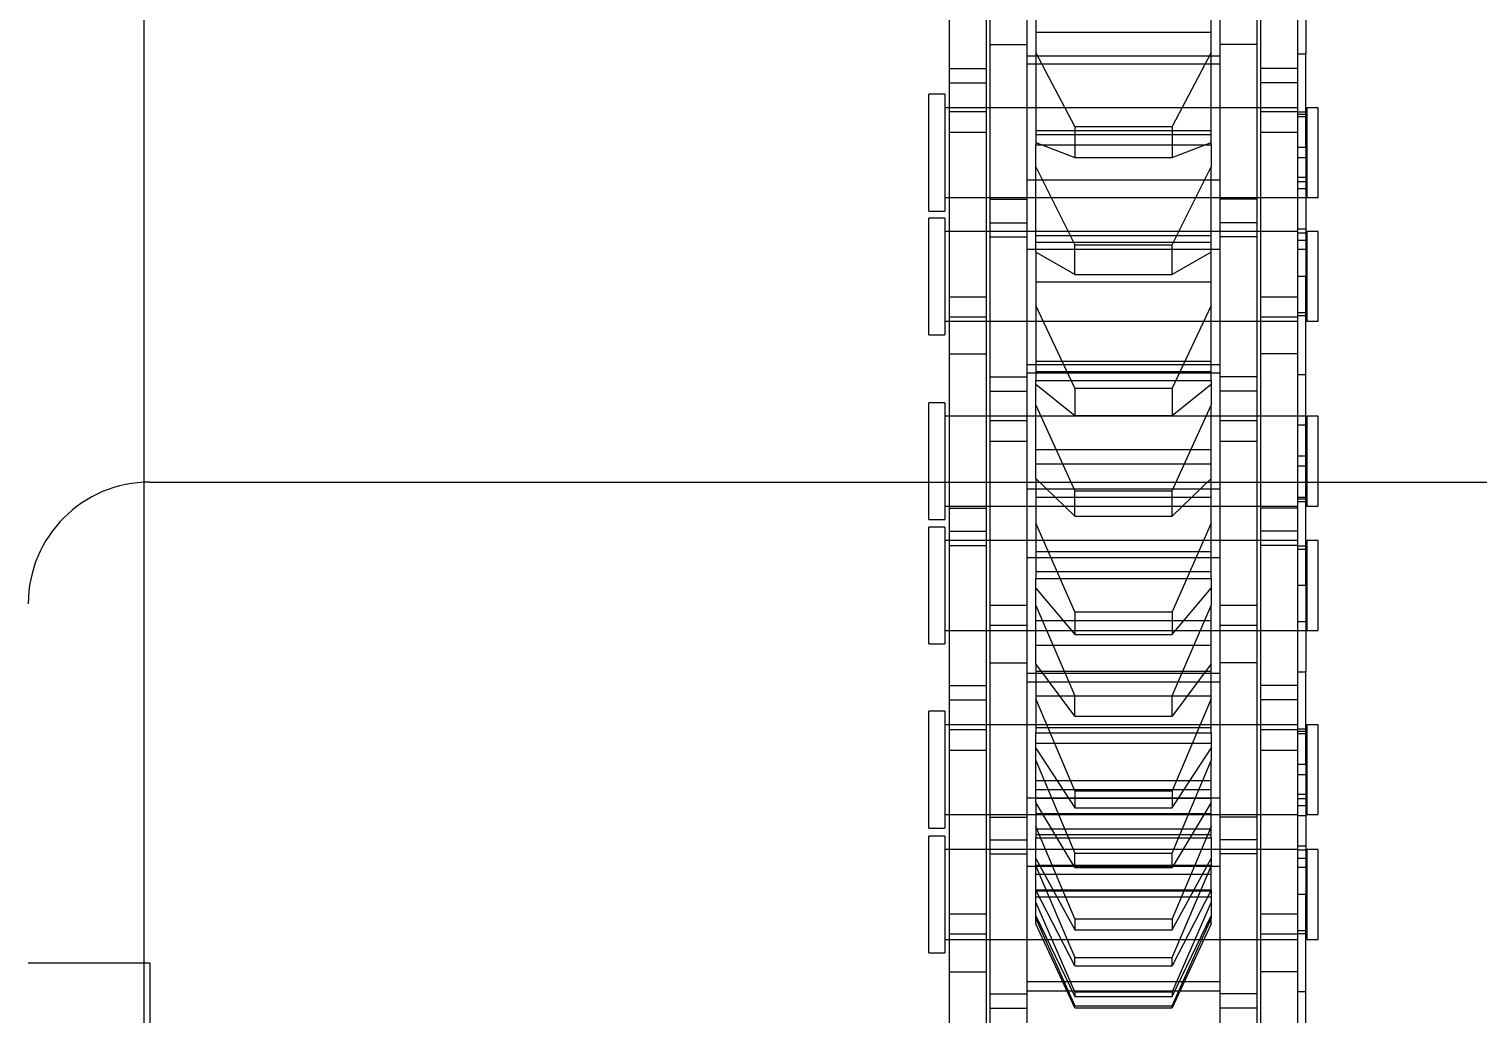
# Model space of a CAD drawing. Header units: metres. Extents: x 0 to 63075, y 0 to 44550.
# Drawn here: x 14310.4 to 14369.9, y 30838.2 to 30878.7 of the extents above; entities that cross this region are included whole.
import ezdxf

# ---------------------------------------------------------------- set-up
doc = ezdxf.new("R2010")
doc.units = ezdxf.units.M
doc.header["$LTSCALE"] = 75
doc.linetypes.add('HIDDEN2', pattern=[4.7625, 3.175, -1.5875])
for name, color, linetype in [('SDM', 7, 'Continuous'), ('SL1', 8, 'Continuous'), ('SL4', 4, 'Continuous'), ('ST1', 7, 'HIDDEN2')]:
    doc.layers.add(name, color=color, linetype=linetype)

# ---------------------------------------------------------------- blocks, each defined once
blk = doc.blocks.new('A$Cf5d57027')
at = {"layer": 'SL1'}
for radius, start, end in [(1221.5, 121.074746, 67.294357), (1158, 122.987753, 69.370009), (1150, 123.246853, 69.219881)]:
    blk.add_arc((6187.34, 9148.648), radius, start, end, dxfattribs=at)
blk = doc.blocks.new('A$Ca53c419a')
at = {"layer": 'SL4'}
for p, q in [((4439.713, 286), (4439.713, 281.235)), ((3669.713, 281.235), (4459.469, 281.235)), ((4459.475, 281), (4459.475, 215.76))]:
    blk.add_line(p, q, dxfattribs=at)
blk.add_arc((4454.475, 281), 5, 0, 90, dxfattribs=at)
at = {"layer": 'ST1'}
for p, q in [((4439.713, 281), (4430.188, 281)), ((4439.713, 281.235), (4439.713, 281)), ((4459.469, 281.235), (4669.713, 281.235)), ((4440.129, 249), (4444.926, 249)), ((4440.129, 249), (4440.129, 248.342)), ((4444.926, 248.342), (4444.926, 249)), ((4445.257, 249), (4450.054, 249)), ((4445.257, 249), (4445.257, 248.342)), ((4450.054, 248.342), (4450.054, 249)), ((4452.829, 249), (4457.626, 249)), ((4452.829, 249), (4452.829, 248.342)), ((4457.626, 248.342), (4457.626, 249)), ((4457.935, 249), (4462.732, 249)), ((4457.935, 249), (4457.935, 248.342)), ((4462.732, 248.342), (4462.732, 249)), ((4465.529, 249), (4470.326, 249)), ((4465.529, 249), (4465.529, 248.342)), ((4470.326, 248.342), (4470.326, 249)), ((4470.613, 249), (4475.41, 249)), ((4470.613, 249), (4470.613, 248.342)), ((4475.41, 248.342), (4475.41, 249)), ((4444.926, 248.342), (4440.129, 248.342)), ((4440.683, 248.342), (4440.683, 233.843)), ((4444.373, 233.843), (4444.373, 248.342)), ((4445.261, 248.342), (4445.257, 248.342)), ((4450.054, 248.342), (4445.261, 248.342)), ((4445.81, 248.342), (4445.81, 233.843)), ((4449.5, 233.843), (4449.5, 248.342)), ((4457.626, 248.342), (4452.829, 248.342)), ((4453.382, 248.342), (4453.382, 233.843)), ((4457.072, 233.843), (4457.072, 248.342)), ((4457.939, 248.342), (4457.935, 248.342)), ((4462.732, 248.342), (4457.939, 248.342)), ((4458.488, 248.342), (4458.488, 233.843)), ((4462.178, 233.843), (4462.178, 248.342)), ((4470.326, 248.342), (4465.529, 248.342)), ((4466.082, 248.342), (4466.082, 233.843)), ((4469.772, 233.843), (4469.772, 248.342)), ((4470.617, 248.342), (4470.613, 248.342)), ((4475.41, 248.342), (4470.617, 248.342)), ((4471.167, 248.342), (4471.167, 233.843)), ((4474.857, 233.843), (4474.857, 248.342)), ((4433.003, 248.157), (4439.353, 248.157)), ((4439.353, 248.157), (4439.353, 246.637)), ((4439.353, 248.157), (4448.448, 248.157)), ((4440.683, 248.157), (4440.683, 246.637)), ((4440.897, 246.637), (4440.897, 248.157)), ((4441.735, 248.157), (4441.735, 246.637)), ((4444.373, 246.637), (4444.373, 248.157)), ((4445.81, 248.157), (4445.81, 246.637)), ((4448.448, 248.157), (4449.307, 248.157)), ((4448.448, 246.637), (4448.448, 248.157)), ((4449.307, 248.157), (4458.402, 248.157)), ((4449.307, 248.157), (4449.307, 246.637)), ((4449.5, 246.637), (4449.5, 248.157)), ((4450.532, 248.157), (4450.532, 246.637)), ((4451.117, 248.157), (4451.117, 246.637)), ((4453.382, 248.157), (4453.382, 246.637)), ((4456.872, 248.157), (4456.872, 246.637)), ((4457.072, 246.637), (4457.072, 248.157)), ((4457.456, 248.157), (4457.456, 246.637)), ((4458.402, 248.157), (4458.402, 246.637)), ((4458.402, 248.157), (4464.752, 248.157)), ((4458.488, 248.157), (4458.488, 246.637)), ((4462.178, 246.637), (4462.178, 248.157)), ((4464.752, 248.157), (4464.752, 246.637)), ((4464.752, 248.157), (4473.847, 248.157)), ((4466.082, 248.157), (4466.082, 246.637)), ((4466.253, 246.637), (4466.253, 248.157)), ((4467.092, 248.157), (4467.092, 246.637)), ((4469.772, 246.637), (4469.772, 248.157)), ((4471.167, 248.157), (4471.167, 246.637)), ((4473.847, 248.157), (4474.707, 248.157)), ((4473.847, 246.637), (4473.847, 248.157)), ((4474.707, 248.157), (4483.802, 248.157)), ((4474.707, 248.157), (4474.707, 246.637)), ((4474.857, 246.637), (4474.857, 248.157)), ((4475.889, 248.157), (4475.889, 246.637)), ((4476.473, 248.157), (4476.473, 246.637)), ((4433.003, 246.637), (4439.353, 246.637)), ((4436.608, 246.485), (4445.703, 246.485)), ((4437.854, 246.485), (4437.854, 244.965)), ((4438.438, 246.485), (4438.438, 244.965)), ((4439.353, 246.637), (4448.448, 246.637)), ((4440.683, 246.485), (4440.683, 244.965)), ((4444.193, 246.485), (4444.193, 244.965)), ((4444.373, 244.965), (4444.373, 246.485)), ((4444.778, 246.485), (4444.778, 244.965)), ((4445.703, 246.485), (4445.703, 244.965)), ((4445.703, 246.485), (4452.053, 246.485)), ((4445.81, 246.485), (4445.81, 244.965)), ((4448.448, 246.637), (4449.307, 246.637)), ((4449.307, 246.637), (4458.402, 246.637)), ((4449.5, 244.965), (4449.5, 246.485)), ((4452.053, 246.485), (4452.053, 244.965)), ((4452.053, 246.485), (4461.148, 246.485)), ((4453.382, 246.485), (4453.382, 244.965)), ((4453.575, 244.965), (4453.575, 246.485)), ((4454.413, 246.485), (4454.413, 244.965)), ((4457.072, 244.965), (4457.072, 246.485)), ((4458.402, 246.637), (4464.752, 246.637)), ((4458.488, 246.485), (4458.488, 244.965)), ((4461.148, 246.485), (4462.007, 246.485)), ((4461.148, 244.965), (4461.148, 246.485)), ((4462.007, 246.485), (4471.102, 246.485)), ((4462.007, 246.485), (4462.007, 244.965)), ((4462.178, 244.965), (4462.178, 246.485)), ((4463.211, 246.485), (4463.211, 244.965)), ((4463.795, 246.485), (4463.795, 244.965)), ((4464.752, 246.637), (4473.847, 246.637)), ((4466.082, 246.485), (4466.082, 244.965)), ((4469.55, 246.485), (4469.55, 244.965)), ((4469.772, 244.965), (4469.772, 246.485)), ((4470.134, 246.485), (4470.134, 244.965)), ((4471.102, 246.485), (4471.102, 244.965)), ((4471.102, 246.485), (4477.452, 246.485)), ((4471.167, 246.485), (4471.167, 244.965)), ((4473.847, 246.637), (4474.707, 246.637)), ((4474.707, 246.637), (4483.802, 246.637)), ((4474.857, 244.965), (4474.857, 246.485)), ((4477.452, 246.485), (4477.452, 244.965)), ((4477.452, 246.485), (4486.547, 246.485)), ((4436.608, 244.965), (4445.703, 244.965)), ((4438.568, 244.965), (4438.568, 237.035)), ((4438.937, 237.035), (4438.937, 244.965)), ((4440.683, 244.965), (4440.683, 237.035)), ((4443.695, 244.965), (4443.695, 237.035)), ((4444.373, 237.035), (4444.373, 244.965)), ((4445.703, 244.965), (4452.053, 244.965)), ((4445.81, 244.965), (4445.81, 237.035)), ((4446.488, 237.035), (4446.488, 244.965)), ((4449.5, 237.035), (4449.5, 244.965)), ((4451.268, 244.965), (4451.268, 237.035)), ((4451.615, 237.035), (4451.615, 244.965)), ((4452.053, 244.965), (4461.148, 244.965)), ((4453.382, 244.965), (4453.382, 237.035)), ((4456.373, 244.965), (4456.373, 237.035)), ((4457.072, 237.035), (4457.072, 244.965)), ((4458.488, 244.965), (4458.488, 237.035)), ((4459.188, 237.035), (4459.188, 244.965)), ((4461.148, 244.965), (4462.007, 244.965)), ((4462.007, 244.965), (4471.102, 244.965)), ((4462.178, 237.035), (4462.178, 244.965)), ((4463.967, 244.965), (4463.967, 237.035)), ((4464.293, 237.035), (4464.293, 244.965)), ((4466.082, 244.965), (4466.082, 237.035)), ((4469.052, 244.965), (4469.052, 237.035)), ((4469.772, 237.035), (4469.772, 244.965)), ((4471.102, 244.965), (4477.452, 244.965)), ((4471.167, 244.965), (4471.167, 237.035)), ((4471.887, 237.035), (4471.887, 244.965)), ((4474.857, 237.035), (4474.857, 244.965)), ((4476.667, 244.965), (4476.667, 237.035)), ((4476.972, 237.035), (4476.972, 244.965)), ((4477.452, 244.965), (4486.547, 244.965)), ((4437.873, 243), (4441.326, 244.6)), ((4441.545, 244.6), (4437.949, 243)), ((4441.652, 244.6), (4438.333, 243)), ((4438.526, 243), (4442.208, 244.6)), ((4439.593, 243), (4442.708, 244.6)), ((4443.693, 244.6), (4439.935, 243)), ((4444.011, 244.6), (4441.076, 243)), ((4441.326, 244.6), (4441.545, 244.6)), ((4441.532, 243), (4445.323, 244.6)), ((4441.545, 244.6), (4442.679, 244.6)), ((4442.43, 244.6), (4442.43, 237.4)), ((4442.679, 244.6), (4442.679, 237.4)), ((4442.708, 244.6), (4443.693, 244.6)), ((4442.725, 244.6), (4442.725, 237.4)), ((4443.357, 244.6), (4443.357, 237.4)), ((4443.631, 243), (4446.306, 244.6)), ((4443.693, 244.6), (4444.852, 244.6)), ((4443.73, 244.6), (4443.73, 237.4)), ((4448.027, 244.6), (4444.228, 243)), ((4444.852, 244.6), (4444.852, 237.4)), ((4446.306, 244.6), (4444.852, 244.6)), ((4444.988, 244.6), (4444.988, 237.4)), ((4445.206, 237.4), (4445.206, 244.6)), ((4445.845, 237.4), (4445.845, 244.6)), ((4448.546, 244.6), (4446.09, 243)), ((4446.306, 244.6), (4448.027, 244.6)), ((4446.481, 244.6), (4446.481, 237.4)), ((4446.793, 243), (4450.572, 244.6)), ((4446.833, 237.4), (4446.833, 244.6)), ((4447.215, 244.6), (4447.215, 237.4)), ((4448.027, 244.6), (4449.174, 244.6)), ((4448.731, 237.4), (4448.731, 244.6)), ((4449.174, 244.6), (4449.174, 237.4)), ((4452.008, 244.6), (4449.174, 244.6)), ((4449.395, 244.6), (4449.395, 237.4)), ((4449.857, 243), (4452.008, 244.6)), ((4450.673, 237.4), (4450.673, 244.6)), ((4454.408, 244.6), (4450.69, 243)), ((4451.702, 244.6), (4451.702, 237.4)), ((4452.008, 244.6), (4454.408, 244.6)), ((4452.773, 244.6), (4452.773, 237.4)), ((4455.111, 244.6), (4453.212, 243)), ((4453.768, 237.4), (4453.768, 244.6)), ((4454.141, 243), (4457.786, 244.6)), ((4454.408, 244.6), (4455.506, 244.6)), ((4455.506, 244.6), (4455.506, 237.4)), ((4459.628, 244.6), (4455.506, 244.6)), ((4455.806, 244.6), (4455.806, 237.4)), ((4456.604, 237.4), (4456.604, 244.6)), ((4458.071, 243), (4459.628, 244.6)), ((4458.851, 244.6), (4458.851, 237.4)), ((4462.631, 244.6), (4459.114, 243)), ((4459.628, 244.6), (4462.631, 244.6)), ((4460.225, 244.6), (4460.225, 237.4)), ((4460.797, 237.4), (4460.797, 244.6)), ((4463.496, 244.6), (4462.215, 243)), ((4462.631, 244.6), (4463.645, 244.6)), ((4463.339, 243), (4466.733, 244.6)), ((4463.645, 244.6), (4463.645, 237.4)), ((4468.922, 244.6), (4463.645, 244.6)), ((4464.013, 244.6), (4464.013, 237.4)), ((4464.435, 237.4), (4464.435, 244.6)), ((4467.7, 244.6), (4467.7, 237.4)), ((4468.009, 243), (4468.922, 244.6)), ((4468.922, 244.6), (4472.432, 244.6)), ((4472.432, 244.6), (4469.228, 243)), ((4469.332, 244.6), (4469.332, 237.4)), ((4469.591, 237.4), (4469.591, 244.6)), ((4472.432, 244.6), (4473.329, 244.6)), ((4473.43, 244.6), (4472.809, 243)), ((4473.329, 244.6), (4473.329, 237.4)), ((4479.591, 244.6), (4473.329, 244.6)), ((4473.754, 244.6), (4473.754, 237.4)), ((4473.914, 237.4), (4473.914, 244.6)), ((4474.092, 243), (4477.126, 244.6)), ((4477.963, 244.6), (4477.963, 237.4)), ((4437.873, 243), (4437.949, 243)), ((4437.873, 243), (4437.873, 239)), ((4437.949, 243), (4437.949, 239)), ((4438.333, 243), (4438.333, 239)), ((4438.526, 243), (4438.333, 243)), ((4438.526, 243), (4438.526, 239)), ((4439.593, 243), (4439.935, 243)), ((4439.593, 243), (4439.593, 239)), ((4439.935, 243), (4439.935, 239)), ((4441.076, 243), (4441.076, 239)), ((4441.532, 243), (4441.076, 243)), ((4441.532, 243), (4441.532, 239)), ((4443.631, 243), (4444.228, 243)), ((4443.631, 243), (4443.631, 239)), ((4444.228, 243), (4444.228, 239)), ((4446.09, 243), (4446.09, 239)), ((4446.793, 243), (4446.09, 243)), ((4446.793, 243), (4446.793, 239)), ((4449.857, 243), (4450.69, 243)), ((4449.857, 243), (4449.857, 239)), ((4450.69, 243), (4450.69, 239)), ((4453.212, 243), (4453.212, 239)), ((4454.141, 243), (4453.212, 243)), ((4454.141, 243), (4454.141, 239)), ((4458.071, 243), (4459.114, 243)), ((4458.071, 243), (4458.071, 239)), ((4459.114, 243), (4459.114, 239)), ((4462.215, 243), (4462.215, 239)), ((4463.339, 243), (4462.215, 243)), ((4463.339, 243), (4463.339, 239)), ((4468.009, 243), (4469.228, 243)), ((4468.009, 243), (4468.009, 239)), ((4469.228, 243), (4469.228, 239)), ((4472.809, 243), (4472.809, 239)), ((4474.092, 243), (4472.809, 243)), ((4474.092, 243), (4474.092, 239)), ((4441.326, 237.4), (4437.873, 239)), ((4437.873, 239), (4437.949, 239)), ((4437.949, 239), (4441.545, 237.4)), ((4438.333, 239), (4441.652, 237.4)), ((4438.526, 239), (4438.333, 239)), ((4442.208, 237.4), (4438.526, 239)), ((4442.708, 237.4), (4439.593, 239)), ((4439.593, 239), (4439.935, 239)), ((4439.935, 239), (4443.693, 237.4)), ((4441.076, 239), (4444.011, 237.4)), ((4441.532, 239), (4441.076, 239)), ((4445.323, 237.4), (4441.532, 239)), ((4446.306, 237.4), (4443.631, 239)), ((4443.631, 239), (4444.228, 239)), ((4444.228, 239), (4448.027, 237.4)), ((4446.09, 239), (4448.546, 237.4)), ((4446.793, 239), (4446.09, 239)), ((4450.572, 237.4), (4446.793, 239)), ((4452.008, 237.4), (4449.857, 239)), ((4449.857, 239), (4450.69, 239)), ((4450.69, 239), (4454.408, 237.4)), ((4453.212, 239), (4455.111, 237.4)), ((4454.141, 239), (4453.212, 239)), ((4457.786, 237.4), (4454.141, 239)), ((4459.628, 237.4), (4458.071, 239)), ((4458.071, 239), (4459.114, 239)), ((4459.114, 239), (4462.631, 237.4)), ((4462.215, 239), (4463.496, 237.4)), ((4463.339, 239), (4462.215, 239)), ((4466.733, 237.4), (4463.339, 239)), ((4468.922, 237.4), (4468.009, 239)), ((4468.009, 239), (4469.228, 239)), ((4469.228, 239), (4472.432, 237.4)), ((4472.809, 239), (4473.43, 237.4)), ((4474.092, 239), (4472.809, 239)), ((4477.126, 237.4), (4474.092, 239)), ((4436.608, 237.035), (4445.703, 237.035)), ((4437.854, 235.515), (4437.854, 237.035)), ((4438.438, 235.515), (4438.438, 237.035)), ((4440.683, 237.035), (4440.683, 235.515)), ((4441.326, 237.4), (4441.545, 237.4)), ((4442.679, 237.4), (4441.545, 237.4)), ((4442.708, 237.4), (4443.693, 237.4)), ((4444.852, 237.4), (4443.693, 237.4)), ((4444.193, 235.515), (4444.193, 237.035)), ((4444.373, 235.515), (4444.373, 237.035)), ((4444.778, 235.515), (4444.778, 237.035)), ((4444.852, 237.4), (4446.306, 237.4)), ((4445.703, 235.515), (4445.703, 237.035)), ((4445.703, 237.035), (4452.053, 237.035)), ((4445.81, 237.035), (4445.81, 235.515)), ((4446.306, 237.4), (4448.027, 237.4)), ((4449.174, 237.4), (4448.027, 237.4)), ((4449.174, 237.4), (4452.008, 237.4)), ((4449.5, 235.515), (4449.5, 237.035)), ((4452.008, 237.4), (4454.408, 237.4)), ((4452.053, 235.515), (4452.053, 237.035)), ((4452.053, 237.035), (4461.148, 237.035)), ((4453.382, 237.035), (4453.382, 235.515)), ((4453.575, 235.515), (4453.575, 237.035)), ((4455.506, 237.4), (4454.408, 237.4)), ((4454.413, 237.035), (4454.413, 235.515)), ((4455.506, 237.4), (4459.628, 237.4)), ((4457.072, 235.515), (4457.072, 237.035)), ((4458.488, 237.035), (4458.488, 235.515)), ((4459.628, 237.4), (4462.631, 237.4)), ((4461.148, 237.035), (4462.007, 237.035)), ((4461.148, 235.515), (4461.148, 237.035)), ((4462.007, 237.035), (4471.102, 237.035)), ((4462.007, 237.035), (4462.007, 235.515)), ((4462.178, 235.515), (4462.178, 237.035)), ((4463.645, 237.4), (4462.631, 237.4)), ((4463.211, 235.515), (4463.211, 237.035)), ((4463.645, 237.4), (4468.922, 237.4)), ((4463.795, 235.515), (4463.795, 237.035)), ((4466.082, 237.035), (4466.082, 235.515)), ((4468.922, 237.4), (4472.432, 237.4)), ((4469.55, 235.515), (4469.55, 237.035)), ((4469.772, 235.515), (4469.772, 237.035)), ((4470.134, 235.515), (4470.134, 237.035)), ((4471.102, 235.515), (4471.102, 237.035)), ((4471.102, 237.035), (4477.452, 237.035)), ((4471.167, 237.035), (4471.167, 235.515)), ((4473.329, 237.4), (4472.432, 237.4)), ((4473.329, 237.4), (4479.591, 237.4)), ((4474.857, 235.515), (4474.857, 237.035)), ((4477.452, 235.515), (4477.452, 237.035)), ((4477.452, 237.035), (4486.547, 237.035)), ((4433.003, 235.363), (4439.353, 235.363)), ((4436.608, 235.515), (4445.703, 235.515)), ((4439.353, 233.843), (4439.353, 235.363)), ((4439.353, 235.363), (4448.448, 235.363)), ((4440.683, 235.363), (4440.683, 233.843)), ((4440.897, 233.843), (4440.897, 235.363)), ((4441.735, 235.363), (4441.735, 233.843)), ((4444.373, 233.843), (4444.373, 235.363)), ((4445.703, 235.515), (4452.053, 235.515)), ((4445.81, 235.363), (4445.81, 233.843)), ((4448.448, 235.363), (4449.307, 235.363)), ((4448.448, 233.843), (4448.448, 235.363)), ((4449.307, 235.363), (4458.402, 235.363)), ((4449.307, 235.363), (4449.307, 233.843)), ((4449.5, 233.843), (4449.5, 235.363)), ((4450.532, 233.843), (4450.532, 235.363)), ((4451.117, 233.843), (4451.117, 235.363)), ((4452.053, 235.515), (4461.148, 235.515)), ((4453.382, 235.363), (4453.382, 233.511)), ((4456.872, 233.843), (4456.872, 235.363)), ((4457.072, 233.843), (4457.072, 235.363)), ((4457.456, 233.843), (4457.456, 235.363)), ((4458.402, 233.843), (4458.402, 235.363)), ((4458.402, 235.363), (4464.752, 235.363)), ((4458.488, 235.363), (4458.488, 233.843)), ((4461.148, 235.515), (4462.007, 235.515)), ((4462.007, 235.515), (4471.102, 235.515)), ((4462.178, 233.511), (4462.178, 235.363)), ((4464.752, 233.843), (4464.752, 235.363)), ((4464.752, 235.363), (4473.847, 235.363)), ((4466.082, 235.363), (4466.082, 233.843)), ((4466.253, 233.843), (4466.253, 235.363)), ((4467.092, 235.363), (4467.092, 233.843)), ((4469.772, 233.843), (4469.772, 235.363)), ((4471.102, 235.515), (4477.452, 235.515)), ((4471.167, 235.363), (4471.167, 233.843)), ((4473.847, 235.363), (4474.707, 235.363)), ((4473.847, 233.843), (4473.847, 235.363)), ((4474.707, 235.363), (4483.802, 235.363)), ((4474.707, 235.363), (4474.707, 233.843)), ((4474.857, 233.843), (4474.857, 235.363)), ((4475.889, 233.843), (4475.889, 235.363)), ((4476.473, 233.843), (4476.473, 235.363)), ((4477.452, 235.515), (4486.547, 235.515)), ((4429.828, 233.511), (4442.528, 233.511)), ((4433.003, 233.843), (4439.353, 233.843)), ((4438.529, 233.511), (4438.529, 233.843)), ((4439.353, 233.843), (4448.448, 233.843)), ((4444.373, 233.474), (4440.683, 233.474)), ((4440.683, 233.474), (4440.683, 233)), ((4440.908, 233.511), (4440.908, 233.843)), ((4441.052, 233.843), (4441.052, 233.474)), ((4442.528, 233.511), (4442.528, 233.843)), ((4445.758, 233.511), (4442.528, 233.511)), ((4443.635, 233.511), (4443.635, 233.843)), ((4444.004, 233.474), (4444.004, 233.843)), ((4444.343, 233.511), (4444.343, 233.843)), ((4444.373, 233), (4444.373, 233.474)), ((4444.516, 233.511), (4444.516, 233.843)), ((4445.758, 233.511), (4445.758, 233.843)), ((4447.863, 233.511), (4445.758, 233.511)), ((4449.5, 233.474), (4445.81, 233.474)), ((4445.81, 233.474), (4445.81, 233)), ((4446.179, 233.843), (4446.179, 233.474)), ((4446.464, 233.511), (4446.464, 233.843)), ((4446.636, 233.511), (4446.636, 233.843)), ((4447.447, 233.511), (4447.447, 233.843)), ((4447.863, 233.511), (4447.863, 233.843)), ((4447.863, 233.511), (4451.675, 233.511)), ((4448.448, 233.843), (4449.307, 233.843)), ((4449.131, 233.474), (4449.131, 233.843)), ((4449.22, 233.511), (4449.22, 233.843)), ((4449.307, 233.843), (4458.402, 233.843)), ((4449.323, 233.511), (4449.323, 233.843)), ((4449.5, 233), (4449.5, 233.474)), ((4451.675, 233.843), (4451.675, 233.511)), ((4455.227, 233.511), (4451.675, 233.511)), ((4457.072, 233.474), (4453.382, 233.474)), ((4453.382, 233.474), (4453.382, 233)), ((4453.751, 233.843), (4453.751, 233.474)), ((4455.227, 233.511), (4455.227, 233.843)), ((4455.227, 233.511), (4467.927, 233.511)), ((4456.703, 233.474), (4456.703, 233.843)), ((4456.847, 233.511), (4456.847, 233.843)), ((4457.072, 233), (4457.072, 233.474)), ((4458.402, 233.843), (4464.752, 233.843)), ((4462.178, 233.474), (4458.488, 233.474)), ((4458.488, 233.474), (4458.488, 233)), ((4458.665, 233.511), (4458.665, 233.843)), ((4458.769, 233.511), (4458.769, 233.843)), ((4458.857, 233.843), (4458.857, 233.474)), ((4460.126, 233.511), (4460.126, 233.843)), ((4460.541, 233.511), (4460.541, 233.843)), ((4461.809, 233.474), (4461.809, 233.843)), ((4462.178, 233), (4462.178, 233.474)), ((4463.885, 233.511), (4463.885, 233.843)), ((4464.752, 233.843), (4473.847, 233.843)), ((4469.772, 233.474), (4466.082, 233.474)), ((4466.082, 233.474), (4466.082, 233)), ((4466.308, 233.511), (4466.308, 233.843)), ((4466.451, 233.843), (4466.451, 233.474)), ((4467.927, 233.511), (4467.927, 233.843)), ((4471.158, 233.511), (4467.927, 233.511)), ((4469.034, 233.511), (4469.034, 233.843)), ((4469.403, 233.474), (4469.403, 233.843)), ((4469.7, 233.511), (4469.7, 233.843)), ((4469.772, 233), (4469.772, 233.474)), ((4469.873, 233.511), (4469.873, 233.843)), ((4471.158, 233.511), (4471.158, 233.843)), ((4473.219, 233.511), (4471.158, 233.511)), ((4474.857, 233.474), (4471.167, 233.474)), ((4471.167, 233.474), (4471.167, 233)), ((4471.536, 233.843), (4471.536, 233.474)), ((4471.82, 233.511), (4471.82, 233.843)), ((4471.993, 233.511), (4471.993, 233.843)), ((4472.804, 233.511), (4472.804, 233.843)), ((4473.219, 233.511), (4473.219, 233.843)), ((4473.219, 233.511), (4477.075, 233.511)), ((4473.847, 233.843), (4474.707, 233.843)), ((4474.488, 233.474), (4474.488, 233.843)), ((4474.576, 233.511), (4474.576, 233.843)), ((4474.68, 233.511), (4474.68, 233.843)), ((4474.707, 233.843), (4483.802, 233.843)), ((4474.857, 233), (4474.857, 233.474)), ((4477.075, 233.843), (4477.075, 233.511)), ((4480.627, 233.511), (4477.075, 233.511)), ((4440.683, 233), (4444.373, 233)), ((4445.81, 233), (4449.5, 233)), ((4453.382, 233), (4457.072, 233)), ((4458.488, 233), (4462.178, 233)), ((4466.082, 233), (4469.772, 233)), ((4471.167, 233), (4474.857, 233))]:
    blk.add_line(p, q, dxfattribs=at)

msp = doc.modelspace()

# ---------------------------------------------------------------- block references
at = {"layer": 'SDM'}
msp.add_blockref('A$Cf5d57027', (8259.513, 22502.833), dxfattribs=at)
at = {"layer": 'SDM', "rotation": 90}
msp.add_blockref('A$Ca53c419a', (14596.359, 26400.599), dxfattribs=at)

doc.saveas('drawing.dxf')
